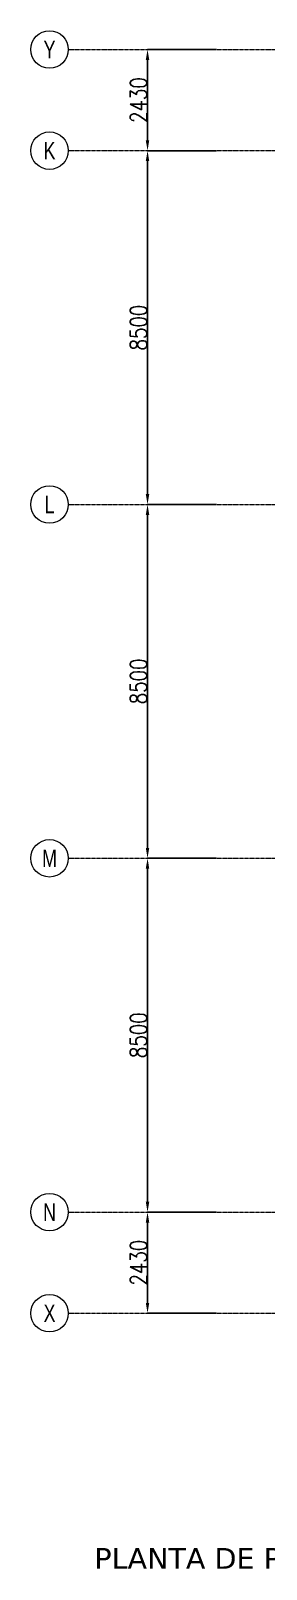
# Model space of a CAD drawing. Header units: millimetres. Extents: x 1541 to 289025, y -12015 to 47026.
# Drawn here: x 188824 to 194475, y 6326 to 43285 of the extents above; entities that cross this region are included whole.
import ezdxf
from ezdxf.enums import TextEntityAlignment as Align

# ---------------------------------------------------------------- set-up
doc = ezdxf.new("R2010")
doc.units = ezdxf.units.MM
doc.header["$LTSCALE"] = 0.1
doc.linetypes.add('Grid Line', pattern=[3.33375, 1.905, -0.47625, 0.47625, -0.47625])
doc.layers.add('COTAS', color=8, linetype='Continuous')
doc.layers.add('TEXTO GENRAL', color=3, linetype='Continuous')
doc.layers.add('E_EJES', color=8, linetype='Continuous', lineweight=9)
doc.layers.add('E_EJES-1', color=8, linetype='Grid Line', lineweight=9)
doc.styles.add('CNI_COTAS', font='romans.shx', dxfattribs={"width": 0.8})
doc.styles.add('Swis721 LtCn BT_1', font='swisscl.ttf', dxfattribs={"height": 0.42})
doc.styles.add('TEXTO GENERAL', font='verdana.ttf', dxfattribs={"height": 0.9})
doc.dimstyles.new('1.5', dxfattribs={"dimscale": 0, "dimtxt": 400, "dimasz": 250, "dimexe": 4, "dimexo": 4, "dimgap": 15, "dimtad": 1, "dimdec": 0, "dimzin": 4, "dimdsep": 46, "dimtxsty": 'CNI_COTAS', "dimcen": 0, "dimclrd": 256, "dimclrt": 3, "dimadec": 0, "dimazin": 0, "dimtfac": 1, "dimtdec": 0, "dimtmove": 2, "dimatfit": 0, "dimfxl": 0.05, "dimtolj": 1, "dimtzin": 0, "dimarcsym": 0})

# ---------------------------------------------------------------- blocks, each defined once
blk = doc.blocks.new('Grid - CNI_NOMBRE EJES-372759-_26_00m_LOC COLUMNAS Y MUROS PISO 7')
at = {"layer": 'E_EJES'}
blk.add_circle((0, 0), 0.003, dxfattribs=at)
blk = doc.blocks.new('*D831')
at = {"layer": 'COTAS', "color": 0, "lineweight": -2, "transparency": 16777216}
for p, q in [((193278, 14905), (191622, 14905)), ((193278, 12475), (191622, 12475))]:
    blk.add_line(p, q, dxfattribs=at)
at = {"layer": 'COTAS', "lineweight": -2, "transparency": 16777216}
blk.add_line((191626, 12725), (191626, 14655), dxfattribs=at)
at = {"layer": 'COTAS', "transparency": 16777216}
for points in [[(191584, 14655), (191667, 14655), (191626, 14905)], [(191584, 12725), (191667, 12725), (191626, 12475)]]:
    blk.add_solid(points, dxfattribs=at)
at = {"layer": 'Defpoints', "color": 0, "transparency": 16777216}
for p in [(191626, 14905), (193282, 14905), (193282, 12475)]:
    blk.add_point(p, dxfattribs=at)
at = {"layer": 'COTAS', "color": 3, "transparency": 16777216, "insert": (191411, 13690), "char_height": 400, "attachment_point": 5, "rotation": 90, "style": 'CNI_COTAS'}
blk.add_mtext('\\A1;2430', dxfattribs=at)
blk = doc.blocks.new('*D832')
at = {"layer": 'COTAS', "color": 0, "lineweight": -2, "transparency": 16777216}
for p, q in [((193278, 23405), (191622, 23405)), ((193278, 14905), (191622, 14905))]:
    blk.add_line(p, q, dxfattribs=at)
at = {"layer": 'COTAS', "lineweight": -2, "transparency": 16777216}
blk.add_line((191626, 15155), (191626, 23155), dxfattribs=at)
at = {"layer": 'COTAS', "transparency": 16777216}
for points in [[(191584, 23155), (191667, 23155), (191626, 23405)], [(191584, 15155), (191667, 15155), (191626, 14905)]]:
    blk.add_solid(points, dxfattribs=at)
at = {"layer": 'Defpoints', "color": 0, "transparency": 16777216}
for p in [(191626, 23405), (193282, 23405), (193282, 14905)]:
    blk.add_point(p, dxfattribs=at)
at = {"layer": 'COTAS', "color": 3, "transparency": 16777216, "insert": (191411, 19155), "char_height": 400, "attachment_point": 5, "rotation": 90, "style": 'CNI_COTAS'}
blk.add_mtext('\\A1;8500', dxfattribs=at)
blk = doc.blocks.new('*D833')
at = {"layer": 'COTAS', "color": 0, "lineweight": -2, "transparency": 16777216}
for p, q in [((193278, 31905), (191622, 31905)), ((193278, 23405), (191622, 23405))]:
    blk.add_line(p, q, dxfattribs=at)
at = {"layer": 'COTAS', "lineweight": -2, "transparency": 16777216}
blk.add_line((191626, 23655), (191626, 31655), dxfattribs=at)
at = {"layer": 'COTAS', "transparency": 16777216}
for points in [[(191584, 31655), (191667, 31655), (191626, 31905)], [(191584, 23655), (191667, 23655), (191626, 23405)]]:
    blk.add_solid(points, dxfattribs=at)
at = {"layer": 'Defpoints', "color": 0, "transparency": 16777216}
for p in [(191626, 31905), (193282, 31905), (193282, 23405)]:
    blk.add_point(p, dxfattribs=at)
at = {"layer": 'COTAS', "color": 3, "transparency": 16777216, "insert": (191411, 27655), "char_height": 400, "attachment_point": 5, "rotation": 90, "style": 'CNI_COTAS'}
blk.add_mtext('\\A1;8500', dxfattribs=at)
blk = doc.blocks.new('*D834')
at = {"layer": 'COTAS', "color": 0, "lineweight": -2, "transparency": 16777216}
for p, q in [((193278, 40405), (191622, 40405)), ((193278, 31905), (191622, 31905))]:
    blk.add_line(p, q, dxfattribs=at)
at = {"layer": 'COTAS', "lineweight": -2, "transparency": 16777216}
blk.add_line((191626, 32155), (191626, 40155), dxfattribs=at)
at = {"layer": 'COTAS', "transparency": 16777216}
for points in [[(191584, 40155), (191667, 40155), (191626, 40405)], [(191584, 32155), (191667, 32155), (191626, 31905)]]:
    blk.add_solid(points, dxfattribs=at)
at = {"layer": 'Defpoints', "color": 0, "transparency": 16777216}
for p in [(191626, 40405), (193282, 40405), (193282, 31905)]:
    blk.add_point(p, dxfattribs=at)
at = {"layer": 'COTAS', "color": 3, "transparency": 16777216, "insert": (191411, 36155), "char_height": 400, "attachment_point": 5, "rotation": 90, "style": 'CNI_COTAS'}
blk.add_mtext('\\A1;8500', dxfattribs=at)
blk = doc.blocks.new('*D835')
at = {"layer": 'COTAS', "color": 0, "lineweight": -2, "transparency": 16777216}
for p, q in [((193278, 42835), (191622, 42835)), ((193278, 40405), (191622, 40405))]:
    blk.add_line(p, q, dxfattribs=at)
at = {"layer": 'COTAS', "lineweight": -2, "transparency": 16777216}
blk.add_line((191626, 40655), (191626, 42585), dxfattribs=at)
at = {"layer": 'COTAS', "transparency": 16777216}
for points in [[(191584, 42585), (191667, 42585), (191626, 42835)], [(191584, 40655), (191667, 40655), (191626, 40405)]]:
    blk.add_solid(points, dxfattribs=at)
at = {"layer": 'Defpoints', "color": 0, "transparency": 16777216}
for p in [(191626, 42835), (193282, 42835), (193282, 40405)]:
    blk.add_point(p, dxfattribs=at)
at = {"layer": 'COTAS', "color": 3, "transparency": 16777216, "insert": (191411, 41620), "char_height": 400, "attachment_point": 5, "rotation": 90, "style": 'CNI_COTAS'}
blk.add_mtext('\\A1;2430', dxfattribs=at)

msp = doc.modelspace()

# ---------------------------------------------------------------- linework, layer by layer
at = {"layer": 'E_EJES-1'}
for p, q in [((189723.6, 42835.4), (288125.4, 42835.4)), ((189723.6, 40405.4), (288125.4, 40405.4)), ((189723.6, 31905.4), (288125.4, 31905.4)), ((189723.6, 23405.4), (288125.4, 23405.4)), ((189723.6, 23405.4), (285315.9, 23405.4)), ((189723.6, 14905.4), (288125.4, 14905.4)), ((189723.6, 12475.4), (288125.4, 12475.4))]:
    msp.add_line(p, q, dxfattribs=at)

# ---------------------------------------------------------------- block references
at = {"layer": 'E_EJES', "xscale": 150000.000000001, "yscale": 150000.000000001, "zscale": 150000.000000001}
for p, rotation in [((189273.6, 42835.4), 269.9999999999995), ((189273.6, 40405.4), 269.9999999999995), ((189273.6, 31905.4), 269.9999999999995), ((189273.6, 23405.4), 269.9999999999994), ((189273.6, 14905.4), 269.9999999999994), ((189273.6, 12475.4), 269.9999999999994)]:
    msp.add_blockref('Grid - CNI_NOMBRE EJES-372759-_26_00m_LOC COLUMNAS Y MUROS PISO 7', p, dxfattribs=dict(at, rotation=rotation))

# ---------------------------------------------------------------- texts
at = {"layer": 'E_EJES', "style": 'Swis721 LtCn BT_1'}
for s, p in [('Y', (189273.6, 42835.4)), ('K', (189273.6, 40405.4)), ('L', (189273.6, 31905.4)), ('M', (189273.6, 23405.4)), ('N', (189273.6, 14905.4)), ('X', (189273.6, 12475.4))]:
    msp.add_text(s, height=420, dxfattribs=at).set_placement(p, align=Align.MIDDLE_CENTER)
at = {"layer": 'TEXTO GENRAL', "color": 3, "style": 'TEXTO GENERAL'}
msp.add_text('PLANTA DE PISO 1 N.E. +0.10m', height=500, dxfattribs=at).set_placement((195798.2, 6585.7), align=Align.MIDDLE_CENTER)

# ---------------------------------------------------------------- dimensions: what is measured, and where the dimension line sits
at = {"layer": 'COTAS'}
for base, p1, p2, picture, middle in [((191625.8, 42835.4), (193281.9, 40405.4), (193281.9, 42835.4), '*D835', (191410.8, 41620.4)), ((191625.8, 40405.4), (193281.9, 31905.4), (193281.9, 40405.4), '*D834', (191410.8, 36155.4)), ((191625.8, 31905.4), (193281.9, 23405.4), (193281.9, 31905.4), '*D833', (191410.8, 27655.4)), ((191625.8, 23405.4), (193281.9, 14905.4), (193281.9, 23405.4), '*D832', (191410.8, 19155.4)), ((191625.8, 14905.4), (193281.9, 12475.4), (193281.9, 14905.4), '*D831', (191410.8, 13690.4))]:
    dim = msp.add_linear_dim(base=base, p1=p1, p2=p2, angle=270, dimstyle='1.5', override={"dimscale": 1}, dxfattribs=at)
    dim.commit()
    dim.dimension.update_dxf_attribs({"geometry": picture, "text_midpoint": middle})

doc.saveas('drawing.dxf')
